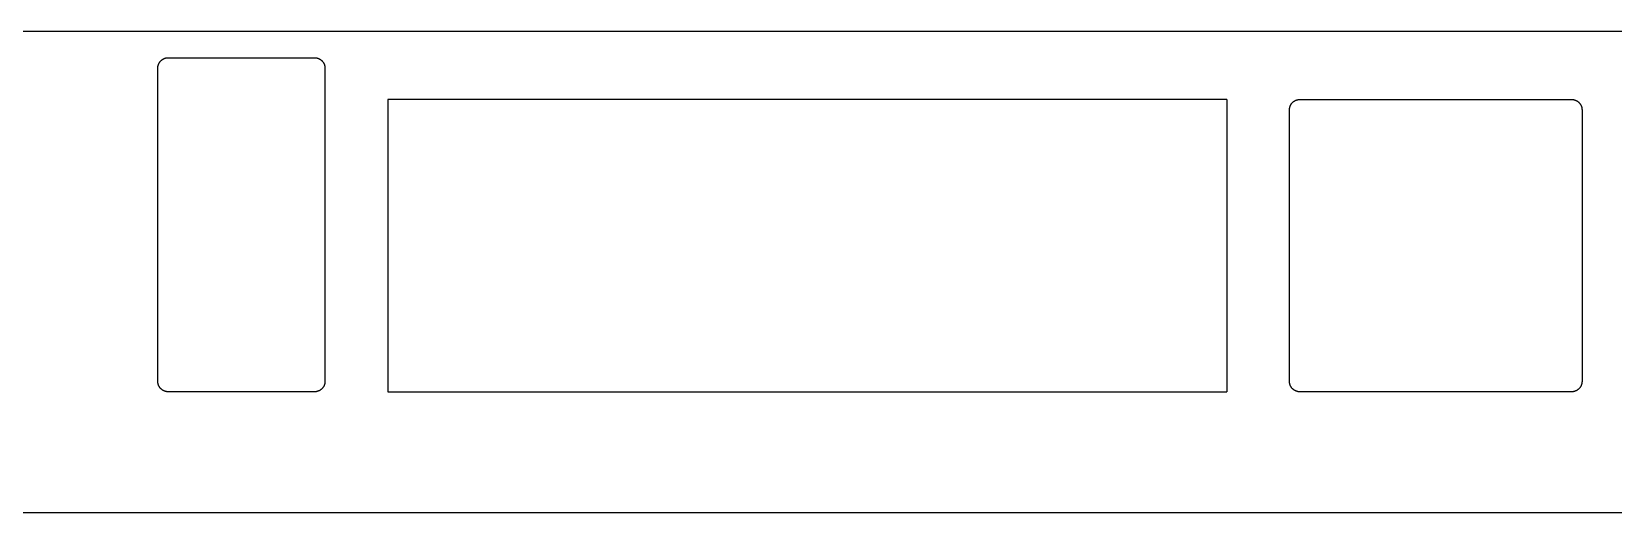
# Model space of a CAD drawing. Header units: millimetres. Extents: x 1057 to 1343, y -204 to -96.
# Drawn here: x 1132.8 to 1208.5, y -200.9 to -177.8 of the extents above; entities that cross this region are included whole.
import ezdxf

# ---------------------------------------------------------------- set-up
doc = ezdxf.new("R2010")
doc.units = ezdxf.units.MM
doc.layers.add('Layer 01', color=18, linetype='Continuous', true_color=0x000000)

msp = doc.modelspace()

# ---------------------------------------------------------------- linework, layer by layer
for p, q in [((1190, -181.1, 1.5), (1149.85, -181.1, 1.5)), ((1149.85, -181.1, 1.5), (1149.85, -195.1, 1.5)), ((1190, -181.1, 1.5), (1190, -195.1, 1.5)), ((1149.85, -195.1, 1.5), (1190, -195.1, 1.5))]:
    msp.add_line(p, q)
at = {"layer": 'Layer 01', "color": 0}
for p, q in [((1289.263, -177.85, 1.5), (1101.213, -177.85, 1.5)), ((1138.9, -179.382, 1.5), (1138.906, -179.37, 1.5)), ((1138.906, -179.37, 1.5), (1138.912, -179.359, 1.5)), ((1138.912, -179.359, 1.5), (1138.918, -179.348, 1.5)), ((1138.918, -179.348, 1.5), (1138.925, -179.337, 1.5)), ((1138.925, -179.337, 1.5), (1138.932, -179.326, 1.5)), ((1138.932, -179.326, 1.5), (1138.939, -179.316, 1.5)), ((1138.939, -179.316, 1.5), (1138.946, -179.305, 1.5)), ((1138.946, -179.305, 1.5), (1138.954, -179.295, 1.5)), ((1138.954, -179.295, 1.5), (1138.962, -179.285, 1.5)), ((1138.962, -179.285, 1.5), (1138.97, -179.275, 1.5)), ((1138.97, -179.275, 1.5), (1138.979, -179.265, 1.5)), ((1138.979, -179.265, 1.5), (1138.987, -179.256, 1.5)), ((1138.987, -179.256, 1.5), (1138.996, -179.246, 1.5)), ((1138.996, -179.246, 1.5), (1139.006, -179.237, 1.5)), ((1139.006, -179.237, 1.5), (1139.015, -179.229, 1.5)), ((1139.015, -179.229, 1.5), (1139.025, -179.22, 1.5)), ((1139.025, -179.22, 1.5), (1139.035, -179.212, 1.5)), ((1139.035, -179.212, 1.5), (1139.045, -179.204, 1.5)), ((1139.045, -179.204, 1.5), (1139.055, -179.196, 1.5)), ((1139.055, -179.196, 1.5), (1139.066, -179.189, 1.5)), ((1139.066, -179.189, 1.5), (1139.076, -179.182, 1.5)), ((1139.076, -179.182, 1.5), (1139.087, -179.175, 1.5)), ((1139.087, -179.175, 1.5), (1139.098, -179.168, 1.5)), ((1139.098, -179.168, 1.5), (1139.109, -179.162, 1.5)), ((1139.109, -179.162, 1.5), (1139.12, -179.156, 1.5)), ((1139.12, -179.156, 1.5), (1139.132, -179.15, 1.5)), ((1139.132, -179.15, 1.5), (1139.143, -179.145, 1.5)), ((1139.143, -179.145, 1.5), (1139.154, -179.14, 1.5)), ((1139.154, -179.14, 1.5), (1139.166, -179.135, 1.5)), ((1139.166, -179.135, 1.5), (1139.178, -179.131, 1.5)), ((1139.178, -179.131, 1.5), (1139.189, -179.127, 1.5)), ((1139.189, -179.127, 1.5), (1139.201, -179.123, 1.5)), ((1139.201, -179.123, 1.5), (1139.212, -179.119, 1.5)), ((1139.212, -179.119, 1.5), (1139.224, -179.116, 1.5)), ((1139.224, -179.116, 1.5), (1139.236, -179.113, 1.5)), ((1139.236, -179.113, 1.5), (1139.247, -179.111, 1.5)), ((1139.247, -179.111, 1.5), (1139.259, -179.108, 1.5)), ((1139.259, -179.108, 1.5), (1139.271, -179.106, 1.5)), ((1139.271, -179.106, 1.5), (1139.282, -179.105, 1.5)), ((1139.282, -179.105, 1.5), (1139.294, -179.103, 1.5)), ((1139.294, -179.103, 1.5), (1139.305, -179.102, 1.5)), ((1139.305, -179.102, 1.5), (1139.316, -179.101, 1.5)), ((1139.316, -179.101, 1.5), (1139.328, -179.1, 1.5)), ((1139.328, -179.1, 1.5), (1139.339, -179.1, 1.5)), ((1139.339, -179.1, 1.5), (1139.35, -179.1, 1.5)), ((1139.35, -179.1, 1.5), (1146.35, -179.1, 1.5)), ((1146.35, -179.1, 1.5), (1146.361, -179.1, 1.5)), ((1146.361, -179.1, 1.5), (1146.372, -179.1, 1.5)), ((1146.372, -179.1, 1.5), (1146.384, -179.101, 1.5)), ((1146.384, -179.101, 1.5), (1146.395, -179.102, 1.5)), ((1146.395, -179.102, 1.5), (1146.406, -179.103, 1.5)), ((1146.406, -179.103, 1.5), (1146.418, -179.105, 1.5)), ((1146.418, -179.105, 1.5), (1146.429, -179.106, 1.5)), ((1146.429, -179.106, 1.5), (1146.441, -179.108, 1.5)), ((1146.441, -179.108, 1.5), (1146.453, -179.111, 1.5)), ((1146.453, -179.111, 1.5), (1146.464, -179.113, 1.5)), ((1146.464, -179.113, 1.5), (1146.476, -179.116, 1.5)), ((1146.476, -179.116, 1.5), (1146.488, -179.119, 1.5)), ((1146.488, -179.119, 1.5), (1146.499, -179.123, 1.5)), ((1146.499, -179.123, 1.5), (1146.511, -179.127, 1.5)), ((1146.511, -179.127, 1.5), (1146.522, -179.131, 1.5)), ((1146.522, -179.131, 1.5), (1146.534, -179.135, 1.5)), ((1146.534, -179.135, 1.5), (1146.546, -179.14, 1.5)), ((1146.546, -179.14, 1.5), (1146.557, -179.145, 1.5)), ((1146.557, -179.145, 1.5), (1146.568, -179.15, 1.5)), ((1146.568, -179.15, 1.5), (1146.58, -179.156, 1.5)), ((1146.58, -179.156, 1.5), (1146.591, -179.162, 1.5)), ((1146.591, -179.162, 1.5), (1146.602, -179.168, 1.5)), ((1146.602, -179.168, 1.5), (1146.613, -179.175, 1.5)), ((1146.613, -179.175, 1.5), (1146.624, -179.182, 1.5)), ((1146.624, -179.182, 1.5), (1146.634, -179.189, 1.5)), ((1146.634, -179.189, 1.5), (1146.645, -179.196, 1.5)), ((1146.645, -179.196, 1.5), (1146.655, -179.204, 1.5)), ((1146.655, -179.204, 1.5), (1146.665, -179.212, 1.5)), ((1146.665, -179.212, 1.5), (1146.675, -179.22, 1.5)), ((1146.675, -179.22, 1.5), (1146.685, -179.229, 1.5)), ((1146.685, -179.229, 1.5), (1146.694, -179.237, 1.5)), ((1146.694, -179.237, 1.5), (1146.704, -179.246, 1.5)), ((1146.704, -179.246, 1.5), (1146.713, -179.256, 1.5)), ((1146.713, -179.256, 1.5), (1146.721, -179.265, 1.5)), ((1146.721, -179.265, 1.5), (1146.73, -179.275, 1.5)), ((1146.73, -179.275, 1.5), (1146.738, -179.285, 1.5)), ((1146.738, -179.285, 1.5), (1146.746, -179.295, 1.5)), ((1146.746, -179.295, 1.5), (1146.754, -179.305, 1.5)), ((1146.754, -179.305, 1.5), (1146.761, -179.316, 1.5)), ((1146.761, -179.316, 1.5), (1146.768, -179.326, 1.5)), ((1146.768, -179.326, 1.5), (1146.775, -179.337, 1.5)), ((1146.775, -179.337, 1.5), (1146.782, -179.348, 1.5)), ((1146.782, -179.348, 1.5), (1146.788, -179.359, 1.5)), ((1146.788, -179.359, 1.5), (1146.794, -179.37, 1.5)), ((1146.794, -179.37, 1.5), (1146.8, -179.382, 1.5)), ((1138.85, -179.578, 1.5), (1138.851, -179.566, 1.5)), ((1138.85, -179.589, 1.5), (1138.85, -179.578, 1.5)), ((1138.85, -179.6, 1.5), (1138.85, -179.589, 1.5)), ((1138.85, -194.6, 1.5), (1138.85, -179.6, 1.5)), ((1138.851, -179.566, 1.5), (1138.852, -179.555, 1.5)), ((1138.852, -179.555, 1.5), (1138.853, -179.544, 1.5)), ((1138.853, -179.544, 1.5), (1138.855, -179.532, 1.5)), ((1138.855, -179.532, 1.5), (1138.856, -179.521, 1.5)), ((1138.856, -179.521, 1.5), (1138.858, -179.509, 1.5)), ((1138.858, -179.509, 1.5), (1138.861, -179.497, 1.5)), ((1138.861, -179.497, 1.5), (1138.863, -179.486, 1.5)), ((1138.863, -179.486, 1.5), (1138.866, -179.474, 1.5)), ((1138.866, -179.474, 1.5), (1138.869, -179.462, 1.5)), ((1138.869, -179.462, 1.5), (1138.873, -179.451, 1.5)), ((1138.873, -179.451, 1.5), (1138.877, -179.439, 1.5)), ((1138.877, -179.439, 1.5), (1138.881, -179.428, 1.5)), ((1138.881, -179.428, 1.5), (1138.885, -179.416, 1.5)), ((1138.885, -179.416, 1.5), (1138.89, -179.404, 1.5)), ((1138.89, -179.404, 1.5), (1138.895, -179.393, 1.5)), ((1138.895, -179.393, 1.5), (1138.9, -179.382, 1.5)), ((1146.8, -179.382, 1.5), (1146.805, -179.393, 1.5)), ((1146.805, -179.393, 1.5), (1146.81, -179.404, 1.5)), ((1146.81, -179.404, 1.5), (1146.815, -179.416, 1.5)), ((1146.815, -179.416, 1.5), (1146.819, -179.428, 1.5)), ((1146.819, -179.428, 1.5), (1146.823, -179.439, 1.5)), ((1146.823, -179.439, 1.5), (1146.827, -179.451, 1.5)), ((1146.827, -179.451, 1.5), (1146.831, -179.462, 1.5)), ((1146.831, -179.462, 1.5), (1146.834, -179.474, 1.5)), ((1146.834, -179.474, 1.5), (1146.837, -179.486, 1.5)), ((1146.837, -179.486, 1.5), (1146.839, -179.497, 1.5)), ((1146.839, -179.497, 1.5), (1146.842, -179.509, 1.5)), ((1146.842, -179.509, 1.5), (1146.844, -179.521, 1.5)), ((1146.844, -179.521, 1.5), (1146.845, -179.532, 1.5)), ((1146.845, -179.532, 1.5), (1146.847, -179.544, 1.5)), ((1146.847, -179.544, 1.5), (1146.848, -179.555, 1.5)), ((1146.848, -179.555, 1.5), (1146.849, -179.566, 1.5)), ((1146.849, -179.566, 1.5), (1146.85, -179.578, 1.5)), ((1146.85, -179.578, 1.5), (1146.85, -179.589, 1.5)), ((1146.85, -179.589, 1.5), (1146.85, -179.6, 1.5)), ((1146.85, -179.6, 1.5), (1146.85, -194.6, 1.5)), ((1193, -181.578, 1.5), (1193.001, -181.566, 1.5)), ((1193, -181.589, 1.5), (1193, -181.578, 1.5)), ((1193, -181.6, 1.5), (1193, -181.589, 1.5)), ((1193, -194.6, 1.5), (1193, -181.6, 1.5)), ((1193.001, -181.566, 1.5), (1193.002, -181.555, 1.5)), ((1193.002, -181.555, 1.5), (1193.003, -181.544, 1.5)), ((1193.003, -181.544, 1.5), (1193.005, -181.532, 1.5)), ((1193.005, -181.532, 1.5), (1193.006, -181.521, 1.5)), ((1193.006, -181.521, 1.5), (1193.008, -181.509, 1.5)), ((1193.008, -181.509, 1.5), (1193.011, -181.497, 1.5)), ((1193.011, -181.497, 1.5), (1193.013, -181.486, 1.5)), ((1193.013, -181.486, 1.5), (1193.016, -181.474, 1.5)), ((1193.016, -181.474, 1.5), (1193.019, -181.462, 1.5)), ((1193.019, -181.462, 1.5), (1193.023, -181.451, 1.5)), ((1193.023, -181.451, 1.5), (1193.027, -181.439, 1.5)), ((1193.027, -181.439, 1.5), (1193.031, -181.428, 1.5)), ((1193.031, -181.428, 1.5), (1193.035, -181.416, 1.5)), ((1193.035, -181.416, 1.5), (1193.04, -181.404, 1.5)), ((1193.04, -181.404, 1.5), (1193.045, -181.393, 1.5)), ((1193.045, -181.393, 1.5), (1193.05, -181.382, 1.5)), ((1193.05, -181.382, 1.5), (1193.056, -181.37, 1.5)), ((1193.056, -181.37, 1.5), (1193.062, -181.359, 1.5)), ((1193.062, -181.359, 1.5), (1193.068, -181.348, 1.5)), ((1193.068, -181.348, 1.5), (1193.075, -181.337, 1.5)), ((1193.075, -181.337, 1.5), (1193.082, -181.326, 1.5)), ((1193.082, -181.326, 1.5), (1193.089, -181.316, 1.5)), ((1193.089, -181.316, 1.5), (1193.096, -181.305, 1.5)), ((1193.096, -181.305, 1.5), (1193.104, -181.295, 1.5)), ((1193.104, -181.295, 1.5), (1193.112, -181.285, 1.5)), ((1193.112, -181.285, 1.5), (1193.12, -181.275, 1.5)), ((1193.12, -181.275, 1.5), (1193.129, -181.265, 1.5)), ((1193.129, -181.265, 1.5), (1193.137, -181.256, 1.5)), ((1193.137, -181.256, 1.5), (1193.146, -181.246, 1.5)), ((1193.146, -181.246, 1.5), (1193.156, -181.237, 1.5)), ((1193.156, -181.237, 1.5), (1193.165, -181.229, 1.5)), ((1193.165, -181.229, 1.5), (1193.175, -181.22, 1.5)), ((1193.175, -181.22, 1.5), (1193.185, -181.212, 1.5)), ((1193.185, -181.212, 1.5), (1193.195, -181.204, 1.5)), ((1193.195, -181.204, 1.5), (1193.205, -181.196, 1.5)), ((1193.205, -181.196, 1.5), (1193.216, -181.189, 1.5)), ((1193.216, -181.189, 1.5), (1193.226, -181.182, 1.5)), ((1193.226, -181.182, 1.5), (1193.237, -181.175, 1.5)), ((1193.237, -181.175, 1.5), (1193.248, -181.168, 1.5)), ((1193.248, -181.168, 1.5), (1193.259, -181.162, 1.5)), ((1193.259, -181.162, 1.5), (1193.27, -181.156, 1.5)), ((1193.27, -181.156, 1.5), (1193.282, -181.15, 1.5)), ((1193.282, -181.15, 1.5), (1193.293, -181.145, 1.5)), ((1193.293, -181.145, 1.5), (1193.304, -181.14, 1.5)), ((1193.304, -181.14, 1.5), (1193.316, -181.135, 1.5)), ((1193.316, -181.135, 1.5), (1193.328, -181.131, 1.5)), ((1193.328, -181.131, 1.5), (1193.339, -181.127, 1.5)), ((1193.339, -181.127, 1.5), (1193.351, -181.123, 1.5)), ((1193.351, -181.123, 1.5), (1193.362, -181.119, 1.5)), ((1193.362, -181.119, 1.5), (1193.374, -181.116, 1.5)), ((1193.374, -181.116, 1.5), (1193.386, -181.113, 1.5)), ((1193.386, -181.113, 1.5), (1193.397, -181.111, 1.5)), ((1193.397, -181.111, 1.5), (1193.409, -181.108, 1.5)), ((1193.409, -181.108, 1.5), (1193.421, -181.106, 1.5)), ((1193.421, -181.106, 1.5), (1193.432, -181.105, 1.5)), ((1193.432, -181.105, 1.5), (1193.444, -181.103, 1.5)), ((1193.444, -181.103, 1.5), (1193.455, -181.102, 1.5)), ((1193.455, -181.102, 1.5), (1193.466, -181.101, 1.5)), ((1193.466, -181.101, 1.5), (1193.478, -181.1, 1.5)), ((1193.478, -181.1, 1.5), (1193.489, -181.1, 1.5)), ((1193.489, -181.1, 1.5), (1193.5, -181.1, 1.5)), ((1193.5, -181.1, 1.5), (1206.5, -181.1, 1.5)), ((1206.5, -181.1, 1.5), (1206.511, -181.1, 1.5)), ((1206.511, -181.1, 1.5), (1206.522, -181.1, 1.5)), ((1206.522, -181.1, 1.5), (1206.534, -181.101, 1.5)), ((1206.534, -181.101, 1.5), (1206.545, -181.102, 1.5)), ((1206.545, -181.102, 1.5), (1206.556, -181.103, 1.5)), ((1206.556, -181.103, 1.5), (1206.568, -181.105, 1.5)), ((1206.568, -181.105, 1.5), (1206.579, -181.106, 1.5)), ((1206.579, -181.106, 1.5), (1206.591, -181.108, 1.5)), ((1206.591, -181.108, 1.5), (1206.603, -181.111, 1.5)), ((1206.603, -181.111, 1.5), (1206.614, -181.113, 1.5)), ((1206.614, -181.113, 1.5), (1206.626, -181.116, 1.5)), ((1206.626, -181.116, 1.5), (1206.638, -181.119, 1.5)), ((1206.638, -181.119, 1.5), (1206.649, -181.123, 1.5)), ((1206.649, -181.123, 1.5), (1206.661, -181.127, 1.5)), ((1206.661, -181.127, 1.5), (1206.672, -181.131, 1.5)), ((1206.672, -181.131, 1.5), (1206.684, -181.135, 1.5)), ((1206.684, -181.135, 1.5), (1206.696, -181.14, 1.5)), ((1206.696, -181.14, 1.5), (1206.707, -181.145, 1.5)), ((1206.707, -181.145, 1.5), (1206.718, -181.15, 1.5)), ((1206.718, -181.15, 1.5), (1206.73, -181.156, 1.5)), ((1206.73, -181.156, 1.5), (1206.741, -181.162, 1.5)), ((1206.741, -181.162, 1.5), (1206.752, -181.168, 1.5)), ((1206.752, -181.168, 1.5), (1206.763, -181.175, 1.5)), ((1206.763, -181.175, 1.5), (1206.774, -181.182, 1.5)), ((1206.774, -181.182, 1.5), (1206.784, -181.189, 1.5)), ((1206.784, -181.189, 1.5), (1206.795, -181.196, 1.5)), ((1206.795, -181.196, 1.5), (1206.805, -181.204, 1.5)), ((1206.805, -181.204, 1.5), (1206.815, -181.212, 1.5)), ((1206.815, -181.212, 1.5), (1206.825, -181.22, 1.5)), ((1206.825, -181.22, 1.5), (1206.835, -181.229, 1.5)), ((1206.835, -181.229, 1.5), (1206.844, -181.237, 1.5)), ((1206.844, -181.237, 1.5), (1206.854, -181.246, 1.5)), ((1206.854, -181.246, 1.5), (1206.863, -181.256, 1.5)), ((1206.863, -181.256, 1.5), (1206.871, -181.265, 1.5)), ((1206.871, -181.265, 1.5), (1206.88, -181.275, 1.5)), ((1206.88, -181.275, 1.5), (1206.888, -181.285, 1.5)), ((1206.888, -181.285, 1.5), (1206.896, -181.295, 1.5)), ((1206.896, -181.295, 1.5), (1206.904, -181.305, 1.5)), ((1206.904, -181.305, 1.5), (1206.911, -181.316, 1.5)), ((1206.911, -181.316, 1.5), (1206.918, -181.326, 1.5)), ((1206.918, -181.326, 1.5), (1206.925, -181.337, 1.5)), ((1206.925, -181.337, 1.5), (1206.932, -181.348, 1.5)), ((1206.932, -181.348, 1.5), (1206.938, -181.359, 1.5)), ((1206.938, -181.359, 1.5), (1206.944, -181.37, 1.5)), ((1206.944, -181.37, 1.5), (1206.95, -181.382, 1.5)), ((1206.95, -181.382, 1.5), (1206.955, -181.393, 1.5)), ((1206.955, -181.393, 1.5), (1206.96, -181.404, 1.5)), ((1206.96, -181.404, 1.5), (1206.965, -181.416, 1.5)), ((1206.965, -181.416, 1.5), (1206.969, -181.428, 1.5)), ((1206.969, -181.428, 1.5), (1206.973, -181.439, 1.5)), ((1206.973, -181.439, 1.5), (1206.977, -181.451, 1.5)), ((1206.977, -181.451, 1.5), (1206.981, -181.462, 1.5)), ((1206.981, -181.462, 1.5), (1206.984, -181.474, 1.5)), ((1206.984, -181.474, 1.5), (1206.987, -181.486, 1.5)), ((1206.987, -181.486, 1.5), (1206.989, -181.497, 1.5)), ((1206.989, -181.497, 1.5), (1206.992, -181.509, 1.5)), ((1206.992, -181.509, 1.5), (1206.994, -181.521, 1.5)), ((1206.994, -181.521, 1.5), (1206.995, -181.532, 1.5)), ((1206.995, -181.532, 1.5), (1206.997, -181.544, 1.5)), ((1206.997, -181.544, 1.5), (1206.998, -181.555, 1.5)), ((1206.998, -181.555, 1.5), (1206.999, -181.566, 1.5)), ((1206.999, -181.566, 1.5), (1207, -181.578, 1.5)), ((1207, -181.578, 1.5), (1207, -181.589, 1.5)), ((1207, -181.589, 1.5), (1207, -181.6, 1.5)), ((1207, -181.6, 1.5), (1207, -194.6, 1.5)), ((1138.85, -194.611, 1.5), (1138.85, -194.6, 1.5)), ((1138.85, -194.622, 1.5), (1138.85, -194.611, 1.5)), ((1138.851, -194.634, 1.5), (1138.85, -194.622, 1.5)), ((1138.852, -194.645, 1.5), (1138.851, -194.634, 1.5)), ((1138.853, -194.656, 1.5), (1138.852, -194.645, 1.5)), ((1138.855, -194.668, 1.5), (1138.853, -194.656, 1.5)), ((1138.856, -194.679, 1.5), (1138.855, -194.668, 1.5)), ((1138.858, -194.691, 1.5), (1138.856, -194.679, 1.5)), ((1138.861, -194.703, 1.5), (1138.858, -194.691, 1.5)), ((1138.863, -194.714, 1.5), (1138.861, -194.703, 1.5)), ((1138.866, -194.726, 1.5), (1138.863, -194.714, 1.5)), ((1138.869, -194.738, 1.5), (1138.866, -194.726, 1.5)), ((1138.873, -194.749, 1.5), (1138.869, -194.738, 1.5)), ((1138.877, -194.761, 1.5), (1138.873, -194.749, 1.5)), ((1138.881, -194.772, 1.5), (1138.877, -194.761, 1.5)), ((1138.885, -194.784, 1.5), (1138.881, -194.772, 1.5)), ((1138.89, -194.796, 1.5), (1138.885, -194.784, 1.5)), ((1138.895, -194.807, 1.5), (1138.89, -194.796, 1.5)), ((1138.9, -194.818, 1.5), (1138.895, -194.807, 1.5)), ((1138.906, -194.83, 1.5), (1138.9, -194.818, 1.5)), ((1138.912, -194.841, 1.5), (1138.906, -194.83, 1.5)), ((1138.918, -194.852, 1.5), (1138.912, -194.841, 1.5)), ((1138.925, -194.863, 1.5), (1138.918, -194.852, 1.5)), ((1138.932, -194.874, 1.5), (1138.925, -194.863, 1.5)), ((1138.939, -194.884, 1.5), (1138.932, -194.874, 1.5)), ((1138.946, -194.895, 1.5), (1138.939, -194.884, 1.5)), ((1138.954, -194.905, 1.5), (1138.946, -194.895, 1.5)), ((1138.962, -194.915, 1.5), (1138.954, -194.905, 1.5)), ((1138.97, -194.925, 1.5), (1138.962, -194.915, 1.5)), ((1138.979, -194.935, 1.5), (1138.97, -194.925, 1.5)), ((1138.987, -194.944, 1.5), (1138.979, -194.935, 1.5)), ((1138.996, -194.954, 1.5), (1138.987, -194.944, 1.5)), ((1139.006, -194.963, 1.5), (1138.996, -194.954, 1.5)), ((1139.015, -194.971, 1.5), (1139.006, -194.963, 1.5)), ((1139.025, -194.98, 1.5), (1139.015, -194.971, 1.5)), ((1139.035, -194.988, 1.5), (1139.025, -194.98, 1.5)), ((1139.045, -194.996, 1.5), (1139.035, -194.988, 1.5)), ((1139.055, -195.004, 1.5), (1139.045, -194.996, 1.5)), ((1139.066, -195.011, 1.5), (1139.055, -195.004, 1.5)), ((1139.076, -195.018, 1.5), (1139.066, -195.011, 1.5)), ((1139.087, -195.025, 1.5), (1139.076, -195.018, 1.5)), ((1139.098, -195.032, 1.5), (1139.087, -195.025, 1.5)), ((1139.109, -195.038, 1.5), (1139.098, -195.032, 1.5)), ((1139.12, -195.044, 1.5), (1139.109, -195.038, 1.5)), ((1139.132, -195.05, 1.5), (1139.12, -195.044, 1.5)), ((1139.143, -195.055, 1.5), (1139.132, -195.05, 1.5)), ((1139.154, -195.06, 1.5), (1139.143, -195.055, 1.5)), ((1139.166, -195.065, 1.5), (1139.154, -195.06, 1.5)), ((1139.178, -195.069, 1.5), (1139.166, -195.065, 1.5)), ((1139.189, -195.073, 1.5), (1139.178, -195.069, 1.5)), ((1139.201, -195.077, 1.5), (1139.189, -195.073, 1.5)), ((1139.212, -195.081, 1.5), (1139.201, -195.077, 1.5)), ((1139.224, -195.084, 1.5), (1139.212, -195.081, 1.5)), ((1139.236, -195.087, 1.5), (1139.224, -195.084, 1.5)), ((1139.247, -195.089, 1.5), (1139.236, -195.087, 1.5)), ((1139.259, -195.092, 1.5), (1139.247, -195.089, 1.5)), ((1139.271, -195.094, 1.5), (1139.259, -195.092, 1.5)), ((1139.282, -195.095, 1.5), (1139.271, -195.094, 1.5)), ((1139.294, -195.097, 1.5), (1139.282, -195.095, 1.5)), ((1139.305, -195.098, 1.5), (1139.294, -195.097, 1.5)), ((1139.316, -195.099, 1.5), (1139.305, -195.098, 1.5)), ((1139.328, -195.1, 1.5), (1139.316, -195.099, 1.5)), ((1139.339, -195.1, 1.5), (1139.328, -195.1, 1.5)), ((1139.35, -195.1, 1.5), (1139.339, -195.1, 1.5)), ((1146.35, -195.1, 1.5), (1139.35, -195.1, 1.5)), ((1146.361, -195.1, 1.5), (1146.35, -195.1, 1.5)), ((1146.372, -195.1, 1.5), (1146.361, -195.1, 1.5)), ((1146.384, -195.099, 1.5), (1146.372, -195.1, 1.5)), ((1146.395, -195.098, 1.5), (1146.384, -195.099, 1.5)), ((1146.406, -195.097, 1.5), (1146.395, -195.098, 1.5)), ((1146.418, -195.095, 1.5), (1146.406, -195.097, 1.5)), ((1146.429, -195.094, 1.5), (1146.418, -195.095, 1.5)), ((1146.441, -195.092, 1.5), (1146.429, -195.094, 1.5)), ((1146.453, -195.089, 1.5), (1146.441, -195.092, 1.5)), ((1146.464, -195.087, 1.5), (1146.453, -195.089, 1.5)), ((1146.476, -195.084, 1.5), (1146.464, -195.087, 1.5)), ((1146.488, -195.081, 1.5), (1146.476, -195.084, 1.5)), ((1146.499, -195.077, 1.5), (1146.488, -195.081, 1.5)), ((1146.511, -195.073, 1.5), (1146.499, -195.077, 1.5)), ((1146.522, -195.069, 1.5), (1146.511, -195.073, 1.5)), ((1146.534, -195.065, 1.5), (1146.522, -195.069, 1.5)), ((1146.546, -195.06, 1.5), (1146.534, -195.065, 1.5)), ((1146.557, -195.055, 1.5), (1146.546, -195.06, 1.5)), ((1146.568, -195.05, 1.5), (1146.557, -195.055, 1.5)), ((1146.58, -195.044, 1.5), (1146.568, -195.05, 1.5)), ((1146.591, -195.038, 1.5), (1146.58, -195.044, 1.5)), ((1146.602, -195.032, 1.5), (1146.591, -195.038, 1.5)), ((1146.613, -195.025, 1.5), (1146.602, -195.032, 1.5)), ((1146.624, -195.018, 1.5), (1146.613, -195.025, 1.5)), ((1146.634, -195.011, 1.5), (1146.624, -195.018, 1.5)), ((1146.645, -195.004, 1.5), (1146.634, -195.011, 1.5)), ((1146.655, -194.996, 1.5), (1146.645, -195.004, 1.5)), ((1146.665, -194.988, 1.5), (1146.655, -194.996, 1.5)), ((1146.675, -194.98, 1.5), (1146.665, -194.988, 1.5)), ((1146.685, -194.971, 1.5), (1146.675, -194.98, 1.5)), ((1146.694, -194.963, 1.5), (1146.685, -194.971, 1.5)), ((1146.704, -194.954, 1.5), (1146.694, -194.963, 1.5)), ((1146.713, -194.944, 1.5), (1146.704, -194.954, 1.5)), ((1146.721, -194.935, 1.5), (1146.713, -194.944, 1.5)), ((1146.73, -194.925, 1.5), (1146.721, -194.935, 1.5)), ((1146.738, -194.915, 1.5), (1146.73, -194.925, 1.5)), ((1146.746, -194.905, 1.5), (1146.738, -194.915, 1.5)), ((1146.754, -194.895, 1.5), (1146.746, -194.905, 1.5)), ((1146.761, -194.884, 1.5), (1146.754, -194.895, 1.5)), ((1146.768, -194.874, 1.5), (1146.761, -194.884, 1.5)), ((1146.775, -194.863, 1.5), (1146.768, -194.874, 1.5)), ((1146.782, -194.852, 1.5), (1146.775, -194.863, 1.5)), ((1146.788, -194.841, 1.5), (1146.782, -194.852, 1.5)), ((1146.794, -194.83, 1.5), (1146.788, -194.841, 1.5)), ((1146.8, -194.818, 1.5), (1146.794, -194.83, 1.5)), ((1146.805, -194.807, 1.5), (1146.8, -194.818, 1.5)), ((1146.81, -194.796, 1.5), (1146.805, -194.807, 1.5)), ((1146.815, -194.784, 1.5), (1146.81, -194.796, 1.5)), ((1146.819, -194.772, 1.5), (1146.815, -194.784, 1.5)), ((1146.823, -194.761, 1.5), (1146.819, -194.772, 1.5)), ((1146.827, -194.749, 1.5), (1146.823, -194.761, 1.5)), ((1146.831, -194.738, 1.5), (1146.827, -194.749, 1.5)), ((1146.834, -194.726, 1.5), (1146.831, -194.738, 1.5)), ((1146.837, -194.714, 1.5), (1146.834, -194.726, 1.5)), ((1146.839, -194.703, 1.5), (1146.837, -194.714, 1.5)), ((1146.842, -194.691, 1.5), (1146.839, -194.703, 1.5)), ((1146.844, -194.679, 1.5), (1146.842, -194.691, 1.5)), ((1146.845, -194.668, 1.5), (1146.844, -194.679, 1.5)), ((1146.847, -194.656, 1.5), (1146.845, -194.668, 1.5)), ((1146.848, -194.645, 1.5), (1146.847, -194.656, 1.5)), ((1146.849, -194.634, 1.5), (1146.848, -194.645, 1.5)), ((1146.85, -194.622, 1.5), (1146.849, -194.634, 1.5)), ((1146.85, -194.6, 1.5), (1146.85, -194.611, 1.5)), ((1146.85, -194.611, 1.5), (1146.85, -194.622, 1.5)), ((1193, -194.611, 1.5), (1193, -194.6, 1.5)), ((1193, -194.622, 1.5), (1193, -194.611, 1.5)), ((1193.001, -194.634, 1.5), (1193, -194.622, 1.5)), ((1193.002, -194.645, 1.5), (1193.001, -194.634, 1.5)), ((1193.003, -194.656, 1.5), (1193.002, -194.645, 1.5)), ((1193.005, -194.668, 1.5), (1193.003, -194.656, 1.5)), ((1193.006, -194.679, 1.5), (1193.005, -194.668, 1.5)), ((1193.008, -194.691, 1.5), (1193.006, -194.679, 1.5)), ((1193.011, -194.703, 1.5), (1193.008, -194.691, 1.5)), ((1193.013, -194.714, 1.5), (1193.011, -194.703, 1.5)), ((1193.016, -194.726, 1.5), (1193.013, -194.714, 1.5)), ((1193.019, -194.738, 1.5), (1193.016, -194.726, 1.5)), ((1193.023, -194.749, 1.5), (1193.019, -194.738, 1.5)), ((1193.027, -194.761, 1.5), (1193.023, -194.749, 1.5)), ((1193.031, -194.772, 1.5), (1193.027, -194.761, 1.5)), ((1193.035, -194.784, 1.5), (1193.031, -194.772, 1.5)), ((1193.04, -194.796, 1.5), (1193.035, -194.784, 1.5)), ((1193.045, -194.807, 1.5), (1193.04, -194.796, 1.5)), ((1193.05, -194.818, 1.5), (1193.045, -194.807, 1.5)), ((1193.056, -194.83, 1.5), (1193.05, -194.818, 1.5)), ((1193.062, -194.841, 1.5), (1193.056, -194.83, 1.5)), ((1193.068, -194.852, 1.5), (1193.062, -194.841, 1.5)), ((1193.075, -194.863, 1.5), (1193.068, -194.852, 1.5)), ((1193.082, -194.874, 1.5), (1193.075, -194.863, 1.5)), ((1193.089, -194.884, 1.5), (1193.082, -194.874, 1.5)), ((1193.096, -194.895, 1.5), (1193.089, -194.884, 1.5)), ((1193.104, -194.905, 1.5), (1193.096, -194.895, 1.5)), ((1193.112, -194.915, 1.5), (1193.104, -194.905, 1.5)), ((1193.12, -194.925, 1.5), (1193.112, -194.915, 1.5)), ((1193.129, -194.935, 1.5), (1193.12, -194.925, 1.5)), ((1193.137, -194.944, 1.5), (1193.129, -194.935, 1.5)), ((1193.146, -194.954, 1.5), (1193.137, -194.944, 1.5)), ((1193.156, -194.963, 1.5), (1193.146, -194.954, 1.5)), ((1193.165, -194.971, 1.5), (1193.156, -194.963, 1.5)), ((1193.175, -194.98, 1.5), (1193.165, -194.971, 1.5)), ((1193.185, -194.988, 1.5), (1193.175, -194.98, 1.5)), ((1193.195, -194.996, 1.5), (1193.185, -194.988, 1.5)), ((1193.205, -195.004, 1.5), (1193.195, -194.996, 1.5)), ((1193.216, -195.011, 1.5), (1193.205, -195.004, 1.5)), ((1193.226, -195.018, 1.5), (1193.216, -195.011, 1.5)), ((1193.237, -195.025, 1.5), (1193.226, -195.018, 1.5)), ((1193.248, -195.032, 1.5), (1193.237, -195.025, 1.5)), ((1193.259, -195.038, 1.5), (1193.248, -195.032, 1.5)), ((1193.27, -195.044, 1.5), (1193.259, -195.038, 1.5)), ((1193.282, -195.05, 1.5), (1193.27, -195.044, 1.5)), ((1193.293, -195.055, 1.5), (1193.282, -195.05, 1.5)), ((1193.304, -195.06, 1.5), (1193.293, -195.055, 1.5)), ((1193.316, -195.065, 1.5), (1193.304, -195.06, 1.5)), ((1193.328, -195.069, 1.5), (1193.316, -195.065, 1.5)), ((1193.339, -195.073, 1.5), (1193.328, -195.069, 1.5)), ((1193.351, -195.077, 1.5), (1193.339, -195.073, 1.5)), ((1193.362, -195.081, 1.5), (1193.351, -195.077, 1.5)), ((1193.374, -195.084, 1.5), (1193.362, -195.081, 1.5)), ((1193.386, -195.087, 1.5), (1193.374, -195.084, 1.5)), ((1193.397, -195.089, 1.5), (1193.386, -195.087, 1.5)), ((1193.409, -195.092, 1.5), (1193.397, -195.089, 1.5)), ((1193.421, -195.094, 1.5), (1193.409, -195.092, 1.5)), ((1193.432, -195.095, 1.5), (1193.421, -195.094, 1.5)), ((1193.444, -195.097, 1.5), (1193.432, -195.095, 1.5)), ((1193.455, -195.098, 1.5), (1193.444, -195.097, 1.5)), ((1193.466, -195.099, 1.5), (1193.455, -195.098, 1.5)), ((1193.478, -195.1, 1.5), (1193.466, -195.099, 1.5)), ((1193.489, -195.1, 1.5), (1193.478, -195.1, 1.5)), ((1193.5, -195.1, 1.5), (1193.489, -195.1, 1.5)), ((1206.5, -195.1, 1.5), (1193.5, -195.1, 1.5)), ((1206.511, -195.1, 1.5), (1206.5, -195.1, 1.5)), ((1206.522, -195.1, 1.5), (1206.511, -195.1, 1.5)), ((1206.534, -195.099, 1.5), (1206.522, -195.1, 1.5)), ((1206.545, -195.098, 1.5), (1206.534, -195.099, 1.5)), ((1206.556, -195.097, 1.5), (1206.545, -195.098, 1.5)), ((1206.568, -195.095, 1.5), (1206.556, -195.097, 1.5)), ((1206.579, -195.094, 1.5), (1206.568, -195.095, 1.5)), ((1206.591, -195.092, 1.5), (1206.579, -195.094, 1.5)), ((1206.603, -195.089, 1.5), (1206.591, -195.092, 1.5)), ((1206.614, -195.087, 1.5), (1206.603, -195.089, 1.5)), ((1206.626, -195.084, 1.5), (1206.614, -195.087, 1.5)), ((1206.638, -195.081, 1.5), (1206.626, -195.084, 1.5)), ((1206.649, -195.077, 1.5), (1206.638, -195.081, 1.5)), ((1206.661, -195.073, 1.5), (1206.649, -195.077, 1.5)), ((1206.672, -195.069, 1.5), (1206.661, -195.073, 1.5)), ((1206.684, -195.065, 1.5), (1206.672, -195.069, 1.5)), ((1206.696, -195.06, 1.5), (1206.684, -195.065, 1.5)), ((1206.707, -195.055, 1.5), (1206.696, -195.06, 1.5)), ((1206.718, -195.05, 1.5), (1206.707, -195.055, 1.5)), ((1206.73, -195.044, 1.5), (1206.718, -195.05, 1.5)), ((1206.741, -195.038, 1.5), (1206.73, -195.044, 1.5)), ((1206.752, -195.032, 1.5), (1206.741, -195.038, 1.5)), ((1206.763, -195.025, 1.5), (1206.752, -195.032, 1.5)), ((1206.774, -195.018, 1.5), (1206.763, -195.025, 1.5)), ((1206.784, -195.011, 1.5), (1206.774, -195.018, 1.5)), ((1206.795, -195.004, 1.5), (1206.784, -195.011, 1.5)), ((1206.805, -194.996, 1.5), (1206.795, -195.004, 1.5)), ((1206.815, -194.988, 1.5), (1206.805, -194.996, 1.5)), ((1206.825, -194.98, 1.5), (1206.815, -194.988, 1.5)), ((1206.835, -194.971, 1.5), (1206.825, -194.98, 1.5)), ((1206.844, -194.963, 1.5), (1206.835, -194.971, 1.5)), ((1206.854, -194.954, 1.5), (1206.844, -194.963, 1.5)), ((1206.863, -194.944, 1.5), (1206.854, -194.954, 1.5)), ((1206.871, -194.935, 1.5), (1206.863, -194.944, 1.5)), ((1206.88, -194.925, 1.5), (1206.871, -194.935, 1.5)), ((1206.888, -194.915, 1.5), (1206.88, -194.925, 1.5)), ((1206.896, -194.905, 1.5), (1206.888, -194.915, 1.5)), ((1206.904, -194.895, 1.5), (1206.896, -194.905, 1.5)), ((1206.911, -194.884, 1.5), (1206.904, -194.895, 1.5)), ((1206.918, -194.874, 1.5), (1206.911, -194.884, 1.5)), ((1206.925, -194.863, 1.5), (1206.918, -194.874, 1.5)), ((1206.932, -194.852, 1.5), (1206.925, -194.863, 1.5)), ((1206.938, -194.841, 1.5), (1206.932, -194.852, 1.5)), ((1206.944, -194.83, 1.5), (1206.938, -194.841, 1.5)), ((1206.95, -194.818, 1.5), (1206.944, -194.83, 1.5)), ((1206.955, -194.807, 1.5), (1206.95, -194.818, 1.5)), ((1206.96, -194.796, 1.5), (1206.955, -194.807, 1.5)), ((1206.965, -194.784, 1.5), (1206.96, -194.796, 1.5)), ((1206.969, -194.772, 1.5), (1206.965, -194.784, 1.5)), ((1206.973, -194.761, 1.5), (1206.969, -194.772, 1.5)), ((1206.977, -194.749, 1.5), (1206.973, -194.761, 1.5)), ((1206.981, -194.738, 1.5), (1206.977, -194.749, 1.5)), ((1206.984, -194.726, 1.5), (1206.981, -194.738, 1.5)), ((1206.987, -194.714, 1.5), (1206.984, -194.726, 1.5)), ((1206.989, -194.703, 1.5), (1206.987, -194.714, 1.5)), ((1206.992, -194.691, 1.5), (1206.989, -194.703, 1.5)), ((1206.994, -194.679, 1.5), (1206.992, -194.691, 1.5)), ((1206.995, -194.668, 1.5), (1206.994, -194.679, 1.5)), ((1206.997, -194.656, 1.5), (1206.995, -194.668, 1.5)), ((1206.998, -194.645, 1.5), (1206.997, -194.656, 1.5)), ((1206.999, -194.634, 1.5), (1206.998, -194.645, 1.5)), ((1207, -194.622, 1.5), (1206.999, -194.634, 1.5)), ((1207, -194.6, 1.5), (1207, -194.611, 1.5)), ((1207, -194.611, 1.5), (1207, -194.622, 1.5)), ((1116.161, -200.875, 1.5), (1283.839, -200.875, 1.5))]:
    msp.add_line(p, q, dxfattribs=at)

doc.saveas('drawing.dxf')
